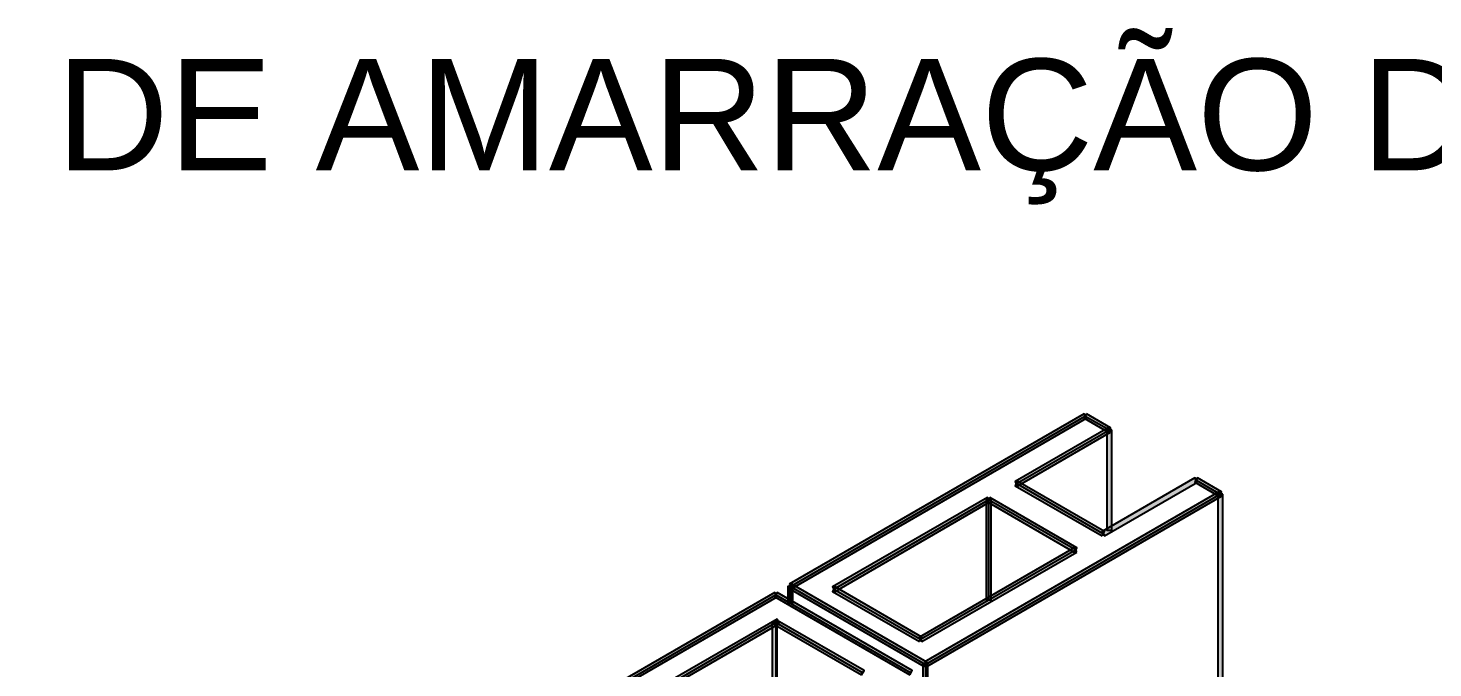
# Model space of a CAD drawing. Extents: x 0 to 119, y 0 to 84.
# Drawn here: x 37.63 to 42.68, y 36.56 to 38.86 of the extents above; entities that cross this region are included whole.
import ezdxf

# ---------------------------------------------------------------- set-up
doc = ezdxf.new("R2010")
doc.units = 0
doc.header["$MEASUREMENT"] = 0
doc.layers.add('10', color=252, linetype='CONTINUOUS')
doc.layers.add('15', color=12, linetype='CONTINUOUS')
doc.styles.add('TQS_ARIAL', font='arial.ttf')

msp = doc.modelspace()

# ---------------------------------------------------------------- linework, layer by layer
at = {"layer": '10', "color": 252, "linetype": 'Continuous'}
for p, q in [((40.368059, 36.853322), (41.427207, 37.464821)), ((41.427207, 37.464821), (41.51381, 37.414821)), ((41.180162, 37.22219), (41.51381, 37.414821)), ((41.491931, 37.04219), (41.180162, 37.22219)), ((41.491931, 37.04219), (41.180162, 37.22219)), ((41.825579, 37.234821), (41.912181, 37.184821)), ((40.523944, 36.843322), (41.080162, 37.164455)), ((40.853034, 36.573322), (41.912181, 37.184821)), ((40.853034, 36.573322), (41.912181, 37.184821)), ((41.080162, 37.164455), (41.080162, 36.804455)), ((41.391931, 36.984455), (41.080162, 37.164455)), ((40.835713, 36.663322), (41.391931, 36.984455)), ((40.368059, 36.853322), (40.368059, 36.793322)), ((40.368059, 36.853322), (40.853034, 36.573322)), ((40.523944, 36.843322), (40.835713, 36.663322)), ((38.965098, 36.043322), (40.316098, 36.823322)), ((40.316098, 36.823322), (40.801072, 36.543322)), ((39.777201, 36.41219), (40.316098, 36.723322)), ((40.316098, 36.723322), (40.316098, 36.363322)), ((40.316098, 36.723322), (40.627867, 36.543322)), ((40.853034, 36.573322), (40.853034, 35.813322)), ((40.853034, 36.573322), (40.853034, 35.813322))]:
    msp.add_line(p, q, dxfattribs=at)
for points in [[(40.363559, 36.861116), (40.372559, 36.845528), (41.431707, 37.457027), (41.422707, 37.472616), (40.363559, 36.861116)], [(41.431707, 37.472616), (41.422707, 37.457027), (41.50931, 37.407027), (41.51831, 37.422616), (41.431707, 37.472616)], [(41.51831, 37.407027), (41.50931, 37.422616), (41.175662, 37.229984), (41.184662, 37.214395), (41.51831, 37.407027)], [(41.52281, 37.414821), (41.50481, 37.414821), (41.50481, 37.054821), (41.52281, 37.054821), (41.52281, 37.414821)], [(41.487431, 37.034395), (41.496431, 37.049984), (41.184662, 37.229984), (41.175662, 37.214395), (41.487431, 37.034395)], [(41.830079, 37.227027), (41.821079, 37.242616), (41.487431, 37.049984), (41.496431, 37.034395), (41.830079, 37.227027)], [(41.907681, 37.177027), (41.916681, 37.192616), (41.830079, 37.242616), (41.821079, 37.227027), (41.907681, 37.177027)], [(41.084662, 37.15666), (41.075662, 37.172249), (40.519444, 36.851116), (40.528444, 36.835528), (41.084662, 37.15666)], [(40.848534, 36.581116), (40.857534, 36.565528), (41.916681, 37.177027), (41.907681, 37.192616), (40.848534, 36.581116)], [(41.089162, 37.164455), (41.071162, 37.164455), (41.071162, 36.804455), (41.089162, 36.804455), (41.089162, 37.164455)], [(41.084662, 37.172249), (41.075662, 37.15666), (41.387431, 36.97666), (41.396431, 36.992249), (41.084662, 37.172249)], [(41.921181, 37.184821), (41.903181, 37.184821), (41.903181, 36.424821), (41.921181, 36.424821), (41.921181, 37.184821)], [(41.396431, 36.97666), (41.387431, 36.992249), (40.831213, 36.671116), (40.840213, 36.655528), (41.396431, 36.97666)], [(40.377059, 36.853322), (40.359059, 36.853322), (40.359059, 36.793322), (40.377059, 36.793322), (40.377059, 36.853322)], [(40.372559, 36.861116), (40.363559, 36.845528), (40.848534, 36.565528), (40.857534, 36.581116), (40.372559, 36.861116)], [(40.831213, 36.655528), (40.840213, 36.671116), (40.528444, 36.851116), (40.519444, 36.835528), (40.831213, 36.655528)], [(40.320598, 36.815528), (40.311598, 36.831116), (38.960598, 36.051116), (38.969598, 36.035528), (40.320598, 36.815528)], [(40.796572, 36.535528), (40.805572, 36.551116), (40.320598, 36.831116), (40.311598, 36.815528), (40.796572, 36.535528)], [(40.328918, 36.720332), (40.319918, 36.73592), (39.7637, 36.414788), (39.7727, 36.399199), (40.328918, 36.720332)], [(40.320598, 36.72592), (40.302598, 36.72592), (40.302598, 36.36592), (40.320598, 36.36592), (40.320598, 36.72592)], [(40.623367, 36.535528), (40.632367, 36.551116), (40.320598, 36.731116), (40.311598, 36.715528), (40.623367, 36.535528)], [(40.844034, 35.813322), (40.862034, 35.813322), (40.862034, 36.573322), (40.844034, 36.573322), (40.844034, 35.813322)]]:
    msp.add_lwpolyline(points, dxfattribs=at)
for points in [[(40.363559, 36.861116), (41.431707, 37.457027), (41.422707, 37.472616)], [(40.363559, 36.861116), (41.422707, 37.472616), (40.363559, 36.861116)], [(40.363559, 36.861116), (40.372559, 36.845528), (41.431707, 37.457027)], [(41.431707, 37.472616), (41.422707, 37.457027), (41.50931, 37.407027)], [(41.431707, 37.472616), (41.50931, 37.407027), (41.51831, 37.422616)], [(41.431707, 37.472616), (41.51831, 37.422616), (41.431707, 37.472616)], [(41.51831, 37.407027), (41.50931, 37.422616), (41.175662, 37.229984)], [(41.51831, 37.407027), (41.175662, 37.229984), (41.184662, 37.214395)], [(41.51831, 37.407027), (41.184662, 37.214395), (41.51831, 37.407027)], [(41.52281, 37.414821), (41.50481, 37.414821), (41.50481, 37.054821)], [(41.52281, 37.414821), (41.50481, 37.054821), (41.52281, 37.054821)], [(41.52281, 37.414821), (41.52281, 37.054821), (41.52281, 37.414821)], [(41.487431, 37.034395), (41.184662, 37.229984), (41.175662, 37.214395)], [(41.487431, 37.034395), (41.175662, 37.214395), (41.487431, 37.034395)], [(41.487431, 37.034395), (41.496431, 37.049984), (41.184662, 37.229984)], [(41.830079, 37.227027), (41.821079, 37.242616), (41.487431, 37.049984)], [(41.830079, 37.227027), (41.487431, 37.049984), (41.496431, 37.034395)], [(41.830079, 37.227027), (41.496431, 37.034395), (41.830079, 37.227027)], [(41.907681, 37.177027), (41.830079, 37.242616), (41.821079, 37.227027)], [(41.907681, 37.177027), (41.821079, 37.227027), (41.907681, 37.177027)], [(41.907681, 37.177027), (41.916681, 37.192616), (41.830079, 37.242616)], [(41.084662, 37.15666), (41.075662, 37.172249), (40.519444, 36.851116)], [(41.084662, 37.15666), (40.519444, 36.851116), (40.528444, 36.835528)], [(41.084662, 37.15666), (40.528444, 36.835528), (41.084662, 37.15666)], [(40.848534, 36.581116), (41.916681, 37.177027), (41.907681, 37.192616)], [(40.848534, 36.581116), (41.907681, 37.192616), (40.848534, 36.581116)], [(40.848534, 36.581116), (40.857534, 36.565528), (41.916681, 37.177027)], [(41.089162, 37.164455), (41.071162, 37.164455), (41.071162, 36.804455)], [(41.089162, 37.164455), (41.071162, 36.804455), (41.089162, 36.804455)], [(41.084662, 37.172249), (41.075662, 37.15666), (41.387431, 36.97666)], [(41.084662, 37.172249), (41.387431, 36.97666), (41.396431, 36.992249)], [(41.084662, 37.172249), (41.396431, 36.992249), (41.084662, 37.172249)], [(41.089162, 37.164455), (41.089162, 36.804455), (41.089162, 37.164455)], [(41.921181, 37.184821), (41.903181, 37.184821), (41.903181, 36.424821)], [(41.921181, 37.184821), (41.903181, 36.424821), (41.921181, 36.424821)], [(41.921181, 37.184821), (41.921181, 36.424821), (41.921181, 37.184821)], [(41.396431, 36.97666), (41.387431, 36.992249), (40.831213, 36.671116)], [(41.396431, 36.97666), (40.831213, 36.671116), (40.840213, 36.655528)], [(41.396431, 36.97666), (40.840213, 36.655528), (41.396431, 36.97666)], [(40.377059, 36.853322), (40.359059, 36.853322), (40.359059, 36.793322)], [(40.377059, 36.853322), (40.359059, 36.793322), (40.377059, 36.793322)], [(40.372559, 36.861116), (40.363559, 36.845528), (40.848534, 36.565528)], [(40.372559, 36.861116), (40.848534, 36.565528), (40.857534, 36.581116)], [(40.372559, 36.861116), (40.857534, 36.581116), (40.372559, 36.861116)], [(40.377059, 36.853322), (40.377059, 36.793322), (40.377059, 36.853322)], [(40.831213, 36.655528), (40.528444, 36.851116), (40.519444, 36.835528)], [(40.831213, 36.655528), (40.840213, 36.671116), (40.528444, 36.851116)], [(40.320598, 36.815528), (40.311598, 36.831116), (38.960598, 36.051116)], [(40.320598, 36.815528), (38.960598, 36.051116), (38.969598, 36.035528)], [(40.320598, 36.815528), (38.969598, 36.035528), (40.320598, 36.815528)], [(40.796572, 36.535528), (40.320598, 36.831116), (40.311598, 36.815528)], [(40.796572, 36.535528), (40.311598, 36.815528), (40.796572, 36.535528)], [(40.796572, 36.535528), (40.805572, 36.551116), (40.320598, 36.831116)], [(40.831213, 36.655528), (40.519444, 36.835528), (40.831213, 36.655528)], [(40.328918, 36.720332), (40.319918, 36.73592), (39.7637, 36.414788)], [(40.328918, 36.720332), (39.7637, 36.414788), (39.7727, 36.399199)], [(40.328918, 36.720332), (39.7727, 36.399199), (40.328918, 36.720332)], [(40.320598, 36.72592), (40.302598, 36.72592), (40.302598, 36.36592)], [(40.320598, 36.72592), (40.302598, 36.36592), (40.320598, 36.36592)], [(40.623367, 36.535528), (40.320598, 36.731116), (40.311598, 36.715528)], [(40.623367, 36.535528), (40.311598, 36.715528), (40.623367, 36.535528)], [(40.623367, 36.535528), (40.632367, 36.551116), (40.320598, 36.731116)], [(40.320598, 36.72592), (40.320598, 36.36592), (40.320598, 36.72592)], [(40.844034, 35.813322), (40.862034, 35.813322), (40.862034, 36.573322)], [(40.844034, 35.813322), (40.862034, 36.573322), (40.844034, 36.573322)], [(40.844034, 35.813322), (40.844034, 36.573322), (40.844034, 35.813322)]]:
    msp.add_solid(points, dxfattribs=at)

# ---------------------------------------------------------------- texts
at = {"layer": '15', "color": 12, "linetype": 'Continuous', "style": 'TQS_ARIAL'}
msp.add_text('DETALHES DE AMARRAÇÃO DE PAREDES NÃO ESTRUTURAIS', height=0.4, dxfattribs=at).set_placement((34.625919, 38.347124))

doc.saveas('drawing.dxf')
